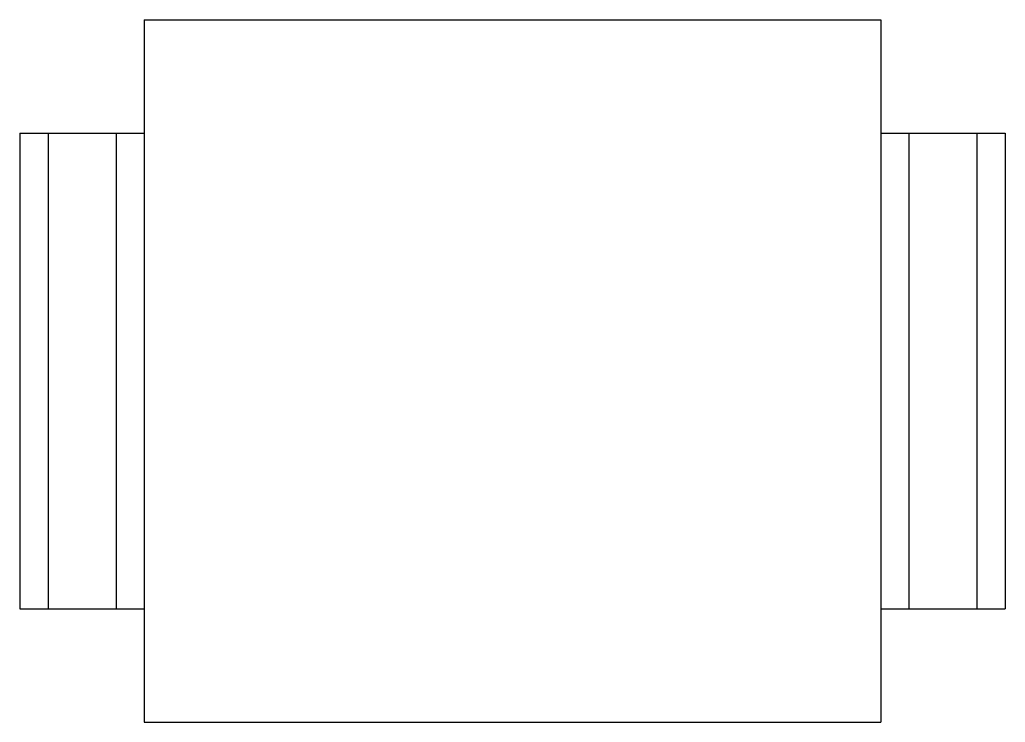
# Model space of a CAD drawing. Header units: inches. Extents: x 0 to 87, y -31 to 31.
import ezdxf

# ---------------------------------------------------------------- set-up
doc = ezdxf.new("R2010")
doc.units = ezdxf.units.IN
doc.header["$MEASUREMENT"] = 0

msp = doc.modelspace()

# ---------------------------------------------------------------- linework, layer by layer
for p, q in [((11, 31), (11, -31)), ((11, 31), (76, 31)), ((76, 31), (76, -31)), ((0, 21), (0, -21)), ((0, 21), (11, 21)), ((2.5, 21), (2.5, -21)), ((8.5, 21), (8.5, -21)), ((76, 21), (87, 21)), ((78.5, 21), (78.5, -21)), ((84.5, 21), (84.5, -21)), ((87, 21), (87, -21)), ((0, -21), (11, -21)), ((76, -21), (87, -21)), ((11, -31), (76, -31))]:
    msp.add_line(p, q)

doc.saveas('drawing.dxf')
